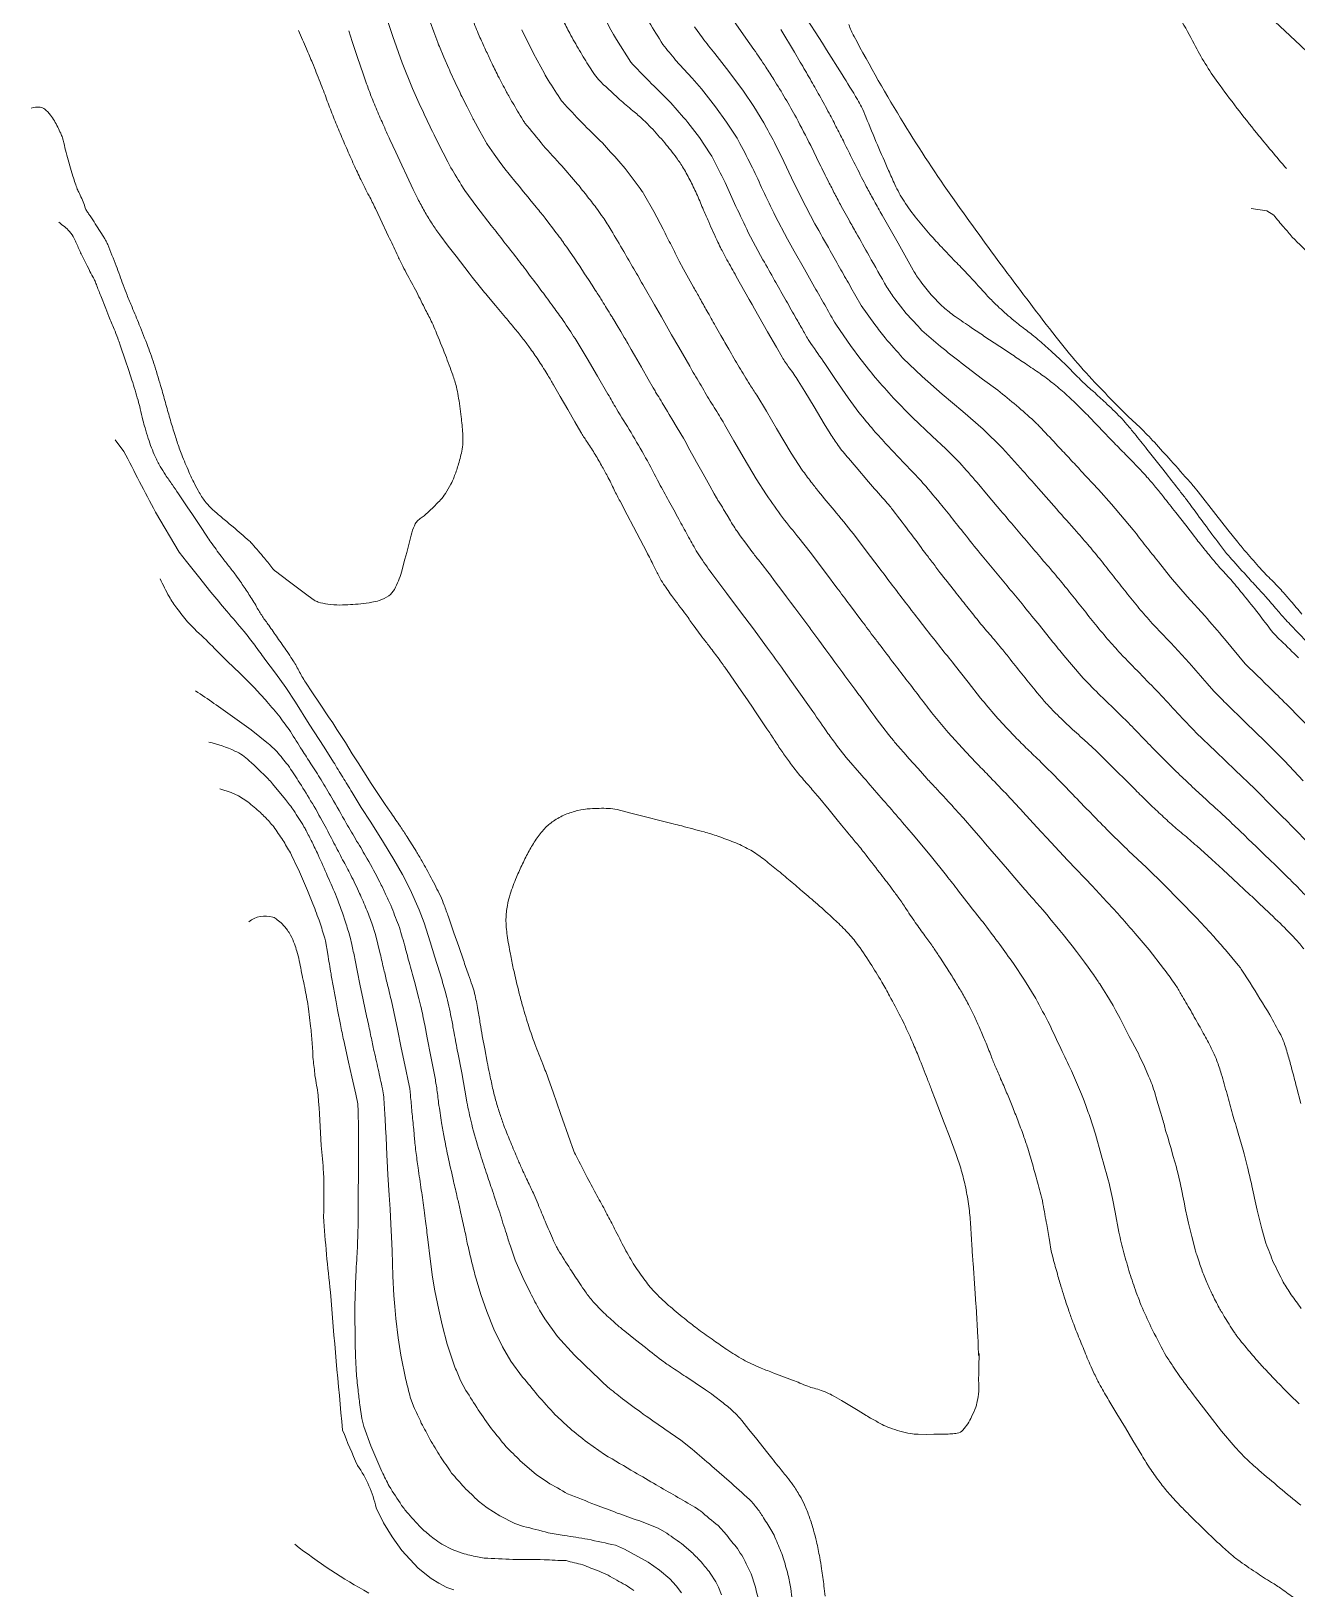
# Model space of a CAD drawing. Header units: inches. Extents: x 115425 to 116786, y 150085 to 152399.
# Drawn here: x 115770.3 to 115863.3, y 151228.1 to 151342.6 of the extents above; entities that cross this region are included whole.
import ezdxf

# ---------------------------------------------------------------- set-up
doc = ezdxf.new("R2010")
doc.units = ezdxf.units.IN
doc.header["$MEASUREMENT"] = 0
doc.layers.add('Contour', color=7, linetype='Continuous', lineweight=0, true_color=0xbed2ff)

msp = doc.modelspace()

# ---------------------------------------------------------------- linework, layer by layer
at = {"layer": 'Contour'}
msp.add_lwpolyline([(115868.77, 151336.1), (115865.72, 151339.41), (115863.52, 151341.52), (115858.99, 151345.77), (115855.04, 151349.38), (115852.14, 151351.92), (115845.79, 151358.13), (115841.39, 151364.42), (115834.38, 151376.79)], dxfattribs=at)
for points in [[(115862.5, 151332.47, -0.007559), (115860.31, 151335.08, -0.013628), (115857.45, 151338.81, -0.038329), (115855.71, 151341.64, 0.030702), (115853.59, 151345.21, 0.024533), (115851.66, 151347.77, 0.030852), (115849.9, 151349.63, 0.051793), (115848.9, 151350.39, 0.018213), (115845.77, 151352.13, 0.033621), (115844.71, 151352.59)], [(115796.23, 151344.03), (115796.85, 151342.18), (115797.53, 151340.24), (115798.3, 151338.35, 0.001292), (115799.09, 151336.59, 0.001093), (115799.99, 151334.73, 0.006007), (115800.89, 151332.96), (115801.01, 151332.72, 0.002359), (115801.87, 151331.29), (115802.14, 151330.87), (115803.01, 151329.67), (115804.08, 151328.29, -0.001408), (115805.01, 151327.1, -0.001891), (115805.97, 151325.87, -0.004949), (115806.85, 151324.71, -0.002361), (115807.8, 151323.45, -0.002047), (115808.65, 151322.3, -0.004563), (115809.37, 151321.3, -0.001364), (115810.24, 151319.98), (115811.13, 151318.52), (115811.89, 151317.21), (115812.65, 151315.9, -0.006986), (115813.27, 151314.82, -0.00509), (115814.35, 151313.07, -0.00405), (115815.42, 151311.22, -0.002153), (115816.41, 151309.35, -0.004201), (115817.1, 151308.08, -0.014595), (115817.85, 151306.7, -0.005257), (115818.5, 151305.53, 0.003199), (115819.14, 151304.39), (115819.37, 151304.02, 0.00254), (115820.27, 151302.72), (115821.39, 151301.25), (115822.45, 151299.81), (115823.27, 151298.74), (115824.38, 151297.24, 0.002894), (115825.54, 151295.62), (115826.43, 151294.37), (115827.7, 151292.57, -0.003792), (115828.81, 151290.96, -0.004123), (115829.45, 151290.11), (115830.16, 151289.2), (115831.29, 151287.88, -0.005503), (115832.55, 151286.42, -0.007564), (115833.82, 151284.97, 0.003051), (115835.08, 151283.5), (115836.31, 151282.02), (115837.52, 151280.52, 0.001446), (115838.41, 151279.38), (115839.28, 151278.24, 0.001274), (115840.34, 151276.92, 0.008592), (115841.43, 151275.46, 0.002204), (115842.44, 151274.05), (115843.26, 151272.83), (115844.08, 151271.48, 0.001623), (115845.09, 151269.59, 0.007272), (115845.92, 151267.8, 0.00117), (115846.7, 151266.16), (115847.44, 151264.46), (115847.64, 151263.97, 0.001942), (115848.04, 151262.81), (115848.46, 151261.5), (115848.89, 151259.99, 0.003565), (115849.48, 151257.9), (115849.53, 151257.66), (115849.71, 151256.78), (115849.91, 151255.78), (115850.19, 151254.3, 0.014613), (115850.55, 151252.8, 0.001784), (115850.97, 151251.31, 0.001899), (115851.46, 151249.88, 0.006537), (115851.83, 151248.93, 0.009712), (115852.54, 151247.34, 0.003828), (115853.54, 151245.41), (115853.67, 151245.2, 0.005187), (115854.16, 151244.47), (115854.71, 151243.64, 0.001576), (115855.81, 151242.16), (115856.81, 151240.85), (115857.72, 151239.69), (115858.72, 151238.52), (115859.45, 151237.73, -0.00402), (115860.46, 151236.82, 0.002972), (115861.99, 151235.53, 0.006082), (115863.54, 151234.24, -0.007238)], [(115863.88, 151297.82, -0.002475), (115862.89, 151298.84, -0.005414), (115862.44, 151299.32, -0.015149), (115861.79, 151300.06, 0.012612), (115861.01, 151300.97, 0.003475), (115860.35, 151301.69, -0.002802), (115859.53, 151302.59, -0.003301), (115858.33, 151303.92, -0.012363), (115858.02, 151304.29, -0.007238), (115857.72, 151304.68, -0.001911), (115856.61, 151306.16, -0.002295), (115855.58, 151307.57, 0.005545), (115855.14, 151308.16, 0.002581), (115854.66, 151308.78, 0.001277), (115853.69, 151310.03), (115853.32, 151310.5), (115852.25, 151311.85, 0.002423), (115851.33, 151313, 0.004051), (115850.77, 151313.67, 0.020583), (115850.3, 151314.2, 0.009469), (115849.19, 151315.28, 0.009151), (115848.32, 151316.08, -0.010593), (115847.56, 151316.76, -0.011175), (115846.76, 151317.57, 0.011132), (115845.95, 151318.37, 0.007507), (115845.16, 151319.1, 0.006504), (115844.23, 151319.92, 0.016248), (115843.39, 151320.59, -0.014796), (115842.46, 151321.32, -0.010443), (115841.4, 151322.25, -0.015954), (115840.74, 151322.9, -0.010023), (115839.97, 151323.73, 0.008024), (115839.02, 151324.77, 0.003761), (115838.17, 151325.65, -0.003187), (115837.17, 151326.69, -0.010258), (115836.33, 151327.61, -0.008379), (115835.34, 151328.78, -0.029449), (115834.4, 151330.08, -0.034347), (115833.73, 151331.3, -0.003913), (115833.27, 151332.33, -0.002168), (115832.45, 151334.21, -0.007141), (115831.6, 151336.27, 0.01991), (115831.28, 151337, 0.020318), (115830.98, 151337.55, 0.005919), (115829.86, 151339.38), (115828.71, 151341.19), (115828.4, 151341.69), (115827.87, 151342.53), (115826.93, 151344, -0.003762)], [(115863.42, 151241.7, -0.002752), (115862.66, 151242.44, -0.003372), (115862.05, 151243.06, -0.003125), (115861.25, 151243.9, -0.004629), (115860.71, 151244.47, -0.006816), (115860.19, 151245.06, -0.004611), (115859.43, 151245.95, -0.004892), (115858.97, 151246.52, -0.014029), (115858.82, 151246.72, -0.010131), (115858.65, 151246.97, -0.004415), (115858.28, 151247.55), (115857.92, 151248.12), (115857.76, 151248.4, -0.00817), (115857.56, 151248.74, -0.005463), (115857.28, 151249.27, -0.005531), (115857.04, 151249.75, -0.006311), (115856.84, 151250.18, -0.006992), (115856.64, 151250.62, -0.006656), (115856.45, 151251.1, -0.005534), (115856.27, 151251.56, -0.005251), (115856.1, 151252.05, -0.005754), (115855.9, 151252.65, -0.009648), (115855.79, 151253.01), (115855.68, 151253.43), (115855.54, 151253.99), (115855.37, 151254.68), (115855.3, 151254.97), (115855.2, 151255.4), (115855.09, 151255.96), (115854.98, 151256.51), (115854.89, 151256.95), (115854.83, 151257.22), (115854.68, 151257.94), (115854.49, 151258.77), (115854.45, 151258.92), (115854.41, 151259.09), (115854.18, 151259.87), (115853.99, 151260.54), (115853.91, 151260.83), (115853.77, 151261.28), (115853.62, 151261.78, -0.008952), (115853.5, 151262.24, 0.008425), (115853.36, 151262.74), (115853.25, 151263.13), (115853.08, 151263.69), (115852.98, 151264.01), (115852.79, 151264.64, 0.006464), (115852.56, 151265.32, 0.016961), (115852.46, 151265.58), (115852.37, 151265.78), (115852.06, 151266.48), (115851.68, 151267.29), (115851.64, 151267.38), (115851.52, 151267.61), (115851.18, 151268.26), (115850.95, 151268.69), (115850.72, 151269.13), (115850.69, 151269.19), (115850.27, 151270.01), (115849.94, 151270.63), (115849.81, 151270.88), (115849.76, 151270.97), (115849.3, 151271.72), (115848.93, 151272.31), (115848.78, 151272.55, 0.00626), (115848.55, 151272.9, 0.004684), (115848.23, 151273.36), (115847.93, 151273.78), (115847.66, 151274.16), (115847.3, 151274.63), (115847.06, 151274.94), (115846.75, 151275.35), (115846.46, 151275.72), (115846.09, 151276.18), (115845.84, 151276.48), (115845.62, 151276.75), (115845.22, 151277.25), (115844.88, 151277.65), (115844.59, 151278, 0.007638), (115844.02, 151278.65, -0.005851), (115843.28, 151279.49), (115842.54, 151280.36), (115842, 151280.98), (115841.36, 151281.73), (115840.71, 151282.48), (115840.39, 151282.86), (115840.07, 151283.24), (115839.53, 151283.85), (115838.76, 151284.73, 0.002508), (115838.19, 151285.37, 0.001898), (115837.43, 151286.2, 0.004238), (115836.73, 151286.96, -0.004657), (115836.08, 151287.65), (115835.43, 151288.38), (115834.76, 151289.13), (115834.4, 151289.54), (115834.1, 151289.88, -0.004049), (115833.71, 151290.33, -0.006207), (115833.46, 151290.64), (115833.27, 151290.88), (115832.85, 151291.42), (115832.35, 151292.07), (115832.25, 151292.2), (115832.03, 151292.51), (115831.67, 151293.01), (115831.17, 151293.69), (115831.08, 151293.81), (115830.79, 151294.21), (115830.49, 151294.61), (115830.06, 151295.2), (115829.91, 151295.41), (115829.61, 151295.81), (115829.32, 151296.21), (115829.03, 151296.61), (115828.73, 151297.01), (115828.66, 151297.11), (115828.15, 151297.81), (115827.85, 151298.21), (115827.56, 151298.61, 0.005419), (115827.26, 151299.01), (115826.96, 151299.41), (115826.67, 151299.8), (115826.37, 151300.2), (115826.07, 151300.6), (115825.77, 151300.99), (115825.56, 151301.27), (115825.17, 151301.79), (115824.86, 151302.21), (115824.59, 151302.59), (115824.4, 151302.84), (115823.98, 151303.38, 0.005607), (115823.62, 151303.82, -0.007665), (115823.36, 151304.15), (115823.22, 151304.34), (115822.77, 151304.95), (115822.37, 151305.49), (115822.19, 151305.75, -0.01066), (115821.97, 151306.06, -0.006694), (115821.65, 151306.58), (115821.4, 151307), (115821.15, 151307.43, 0.004554), (115820.77, 151308.03, -0.011584), (115820.63, 151308.27), (115820.46, 151308.57), (115820.14, 151309.15), (115819.65, 151310.03), (115819.16, 151310.91), (115819.02, 151311.17), (115818.67, 151311.79), (115818.29, 151312.49), (115818.19, 151312.67), (115818.01, 151312.97), (115817.67, 151313.54), (115817.41, 151313.97), (115817.16, 151314.41), (115817.02, 151314.63), (115816.64, 151315.27, 0.004644), (115816.29, 151315.83, -0.008643), (115816.11, 151316.13), (115815.98, 151316.36), (115815.61, 151317), (115815.14, 151317.82), (115815.11, 151317.87), (115814.61, 151318.75), (115814.36, 151319.19), (115814.11, 151319.62, 0.006521), (115813.85, 151320.06), (115813.59, 151320.49), (115813.34, 151320.93), (115813.08, 151321.36, 0.009184), (115812.91, 151321.64, -0.004556), (115812.55, 151322.21, -0.005615), (115812.23, 151322.75, 0.009472), (115812.03, 151323.07, 0.005769), (115811.8, 151323.41, -0.004031), (115811.48, 151323.91), (115811.21, 151324.32), (115810.94, 151324.74), (115810.58, 151325.3), (115810.39, 151325.58), (115810.21, 151325.84), (115809.82, 151326.4, -0.004513), (115809.42, 151326.98, 0.010466), (115809.25, 151327.23, 0.009162), (115809.07, 151327.47, -0.003944), (115808.64, 151328.02), (115808.24, 151328.55), (115808.03, 151328.83, 0.004363), (115807.74, 151329.2, 0.003915), (115807.4, 151329.62), (115807.01, 151330.09), (115806.76, 151330.39), (115806.45, 151330.77), (115806.12, 151331.17), (115805.81, 151331.55), (115805.49, 151331.94, -0.004078), (115805.08, 151332.45, -0.007911), (115804.87, 151332.72), (115804.77, 151332.85), (115804.29, 151333.53), (115803.78, 151334.27), (115803.73, 151334.35), (115803.68, 151334.44), (115803.25, 151335.22), (115802.78, 151336.07), (115802.76, 151336.1), (115802.72, 151336.18), (115802.3, 151337), (115801.92, 151337.77), (115801.85, 151337.9), (115801.79, 151338.03), (115801.42, 151338.81), (115801.06, 151339.59), (115801, 151339.72), (115800.95, 151339.83), (115800.6, 151340.65), (115800.27, 151341.44), (115800.21, 151341.58), (115800.15, 151341.75), (115799.86, 151342.52), (115799.6, 151343.25)], [(115863.57, 151248.71, 0.00171), (115862.85, 151249.71, 0.002051), (115862.26, 151250.64, 0.00129), (115861.55, 151252.06, -0.001808), (115860.98, 151253.49), (115860.68, 151254.55), (115860.34, 151255.93, -0.002086), (115859.96, 151257.71, -0.00332), (115859.64, 151259.09), (115859.4, 151260.06), (115859.32, 151260.33), (115858.95, 151261.58, 0.001515), (115858.53, 151262.99, 0.003473), (115858.13, 151264.46, 0.00281), (115857.71, 151265.94, 0.00622), (115857.39, 151266.91, -0.003635), (115857.12, 151267.55, -0.003888), (115856.55, 151268.65, -0.010533), (115855.91, 151269.8, -0.009509), (115855.55, 151270.44, -0.00339), (115854.85, 151271.64, -0.005009), (115854.43, 151272.35, 0.009479), (115854.22, 151272.66, 0.002442), (115853.47, 151273.69), (115852.4, 151275.06), (115851.39, 151276.25, 0.008117), (115850.34, 151277.45, 0.006561), (115849.37, 151278.52, 0.001268), (115848.29, 151279.69), (115846.4, 151281.66), (115845.2, 151282.95), (115844.16, 151284.07), (115843.13, 151285.2, -0.004984), (115841.87, 151286.56, -0.005439), (115840.59, 151287.9, -0.001623), (115839.69, 151288.81), (115838.94, 151289.61), (115837.64, 151291.04), (115836.66, 151292.2, -0.002838), (115835.71, 151293.43, -0.001503), (115834.78, 151294.65, -0.00565), (115833.85, 151295.86, -0.004739), (115832.71, 151297.36, -0.014478), (115832.23, 151297.99, -0.010993), (115831.31, 151299.22), (115830.39, 151300.44, -0.005124), (115829.47, 151301.67), (115828.7, 151302.7), (115827.5, 151304.29), (115826.67, 151305.33, 0.003015), (115825.47, 151306.83, 0.005101), (115824.29, 151308.49), (115823.53, 151309.67), (115822.66, 151311.16), (115821.91, 151312.47, 0.00274), (115821.12, 151313.85, -0.004578), (115820.37, 151315.07, -0.012982), (115819.59, 151316.36, 0.007561), (115818.82, 151317.66), (115818.66, 151317.95), (115817.85, 151319.36), (115817.33, 151320.26), (115816.58, 151321.58), (115816.07, 151322.47), (115815.31, 151323.78, 0.006617), (115814.55, 151325.1, -0.004483), (115813.82, 151326.38, -0.005725), (115812.89, 151327.96, -0.00789), (115812.29, 151328.89, -0.00569), (115811.88, 151329.47, 0.004236), (115811.16, 151330.4, 0.001912), (115810.41, 151331.34, 0.002833), (115809.26, 151332.67, 0.011546), (115807.9, 151334.16, 0.006558), (115806.55, 151335.82, 0.008528), (115806.39, 151336.06, 0.008417), (115805.63, 151337.34, 0.009505), (115805.19, 151338.1, 0.012113), (115804.57, 151339.3, 0.004238), (115804.08, 151340.31, 0.005349), (115803.66, 151341.2, 0.0047), (115803.19, 151342.24, -0.006918), (115802.69, 151343.46)], [(115809.34, 151343.41, 0.003654), (115809.84, 151342.42, 0.009944), (115810.19, 151341.79, 0.00493), (115810.93, 151340.54, 0.017433), (115811.67, 151339.39, 0.038126), (115812.07, 151338.9, 0.014536), (115812.46, 151338.52, 0.005497), (115813.51, 151337.56, 0.007502), (115814.49, 151336.72, -0.010246), (115815.21, 151336.09, -0.020664), (115815.81, 151335.5, -0.011497), (115816.82, 151334.36, -0.017182), (115817.68, 151333.27, -0.025749), (115818.2, 151332.49, -0.014777), (115818.73, 151331.52, -0.014482), (115819.22, 151330.5, -0.005747), (115819.67, 151329.43, 0.007004), (115820.05, 151328.55, 0.003791), (115820.73, 151327.06, 0.011081), (115820.98, 151326.56, 0.00512), (115821.39, 151325.78, 0.00318), (115822.08, 151324.55), (115823.03, 151322.86), (115823.24, 151322.49), (115823.42, 151322.17), (115824.38, 151320.48), (115825.03, 151319.34), (115825.45, 151318.61, 0.035104), (115825.97, 151317.83, -0.028872), (115826.62, 151316.88), (115827.11, 151316.08), (115827.79, 151314.97), (115828.54, 151313.72), (115828.98, 151313, 0.021064), (115829.56, 151312.13, 0.018164), (115830.31, 151311.18), (115830.88, 151310.52), (115831.8, 151309.45, 0.003458), (115832.97, 151308.12, -0.010043), (115833.36, 151307.66, -0.009056), (115833.61, 151307.34, -0.001692), (115834.9, 151305.65, -0.001395), (115835.92, 151304.27, 0.002658), (115836.46, 151303.56, 0.002797), (115837.04, 151302.8, 0.001507), (115838.13, 151301.41, 0.001828), (115839.01, 151300.3, 0.00191), (115839.85, 151299.25, 0.006847), (115840.68, 151298.26, -0.00639), (115841.57, 151297.2, -0.005385), (115842.2, 151296.41, 0.003499), (115843.17, 151295.19, 0.004649), (115844.16, 151293.98, 0.00759), (115844.78, 151293.25, 0.014285), (115845.39, 151292.6, 0.008265), (115846.5, 151291.52, 0.00842), (115847.64, 151290.49, -0.012255), (115848.41, 151289.77), (115849.31, 151288.89), (115850.29, 151287.93, -0.001723), (115851.18, 151287.04, 0.001747), (115852.07, 151286.15, 0.005537), (115853.01, 151285.24, 0.005815), (115853.93, 151284.39, 0.013387), (115854.89, 151283.57, -0.012792), (115855.9, 151282.7), (115857.01, 151281.7), (115857.82, 151280.96), (115858.59, 151280.25), (115859.79, 151279.13, -0.002978), (115860.39, 151278.57, -0.001209), (115861.86, 151277.17, -0.012407), (115863.14, 151275.87, -0.022923), (115863.78, 151275.12, -0.013506)], [(115864.01, 151278.95, 0.004167), (115862.9, 151280.08, -0.002305), (115861.78, 151281.19, -0.006123), (115860.2, 151282.72, -0.012118), (115859.05, 151283.83, -0.013371), (115857.99, 151284.84, -0.006008), (115856.54, 151286.15, -0.001665), (115855.47, 151287.15, -0.004951), (115854.4, 151288.16, -0.002093), (115853.01, 151289.54, -0.001789), (115851.94, 151290.65, -0.001457), (115850.89, 151291.74, -0.003431), (115849.92, 151292.69, -0.002312), (115848.69, 151293.87, -0.001219), (115847.41, 151295.19), (115846.15, 151296.68, -0.001687), (115845.32, 151297.7, -0.002904), (115844.24, 151299.06, -0.00258), (115843.07, 151300.48, -0.002175), (115842.09, 151301.65, 0.001776), (115841.11, 151302.83, 0.001337), (115840.14, 151304.01, 0.001216), (115838.98, 151305.45, 0.005097), (115837.99, 151306.7, 0.007843), (115837.05, 151307.87, 0.001072), (115835.64, 151309.55), (115834.42, 151310.83), (115833.17, 151312.14, 0.001902), (115832.16, 151313.25, 0.003231), (115831.09, 151314.54), (115830.29, 151315.63), (115829.36, 151316.97), (115828.58, 151318.14, 0.004741), (115827.56, 151319.62), (115827.36, 151319.92, 0.002563), (115826.91, 151320.71, 0.002617), (115826.4, 151321.6, 0.002611), (115825.64, 151322.93, 0.004217), (115824.89, 151324.26, 0.001275), (115824.04, 151325.78), (115822.96, 151327.78, 0.002957), (115822.05, 151329.69, -0.00582), (115821.27, 151331.45, -0.005512), (115820.29, 151333.38), (115820.17, 151333.57), (115819.37, 151334.75), (115818.52, 151335.87, -0.004493), (115817.27, 151337.31, -0.006178), (115814.47, 151340.13), (115814.34, 151340.3), (115813.27, 151341.95), (115813.05, 151342.32, -0.008592), (115812.32, 151343.71, -0.007338)], [(115864.35, 151282.66, 0.001286), (115862.96, 151284.08, 0.003321), (115861.56, 151285.48), (115860.17, 151286.89), (115858.73, 151288.26), (115857.3, 151289.63), (115855.87, 151291.01, -0.002493), (115854.49, 151292.46, -0.001644), (115853.12, 151293.94, -0.002043), (115851.72, 151295.38, -0.002042), (115850.31, 151296.83, -0.002376), (115849.35, 151297.89, 0.001945), (115848.34, 151299.12, 0.002562), (115847.39, 151300.31, -0.003056), (115846.45, 151301.5, -0.003784), (115845.55, 151302.59, 0.0027), (115844.5, 151303.81, 0.004448), (115843.52, 151304.97, -0.007079), (115842.54, 151306.12, -0.001556), (115841.52, 151307.32), (115840.59, 151308.43), (115839.77, 151309.4, 0.002243), (115838.5, 151310.85), (115837.48, 151311.87), (115836.47, 151312.82), (115835.02, 151314.19), (115833.62, 151315.61, 0.004025), (115832.3, 151317.09, 0.002703), (115831.24, 151318.44), (115830.48, 151319.48), (115829.44, 151320.97), (115829.29, 151321.19, 0.002465), (115828.58, 151322.45, 0.004505), (115827.83, 151323.76), (115827.09, 151325.07), (115826.34, 151326.4), (115825.85, 151327.28), (115824.94, 151328.99, 0.001166), (115824.03, 151330.89, 0.003419), (115823.27, 151332.53, 0.002147), (115822.35, 151334.32), (115822.14, 151334.7, 0.001628), (115821.37, 151335.89), (115820.56, 151337.02), (115819.52, 151338.33), (115818.84, 151339.12), (115817.62, 151340.45, 0.001909), (115816.68, 151341.59, 0.00505), (115815.67, 151343.24, 0.006535)], [(115863.72, 151287.48), (115862.35, 151288.95), (115860.93, 151290.37), (115859.48, 151291.77), (115858.04, 151293.18, -0.003569), (115857.17, 151294.06), (115856.67, 151294.64, -0.001073), (115855.35, 151296.14), (115854.01, 151297.61, -0.002013), (115852.64, 151299.05, 0.002708), (115851.66, 151300.17, 0.004167), (115850.71, 151301.34, -0.00296), (115849.78, 151302.52, -0.002826), (115848.86, 151303.69, 0.003333), (115848.01, 151304.72, 0.004795), (115847.08, 151305.8, -0.005187), (115845.6, 151307.47), (115844.28, 151308.96, -0.001187), (115842.96, 151310.46), (115841.63, 151311.93), (115840.21, 151313.32), (115838.71, 151314.62), (115837.2, 151315.9), (115835.73, 151317.2), (115834.31, 151318.55, 0.005526), (115833.01, 151320.03, 0.003783), (115832.25, 151321.01), (115831.25, 151322.42), (115831.22, 151322.47), (115830.5, 151323.74, 0.001448), (115829.76, 151325.04, 0.008537), (115828.98, 151326.42, 0.002459), (115827.86, 151328.41), (115826.88, 151330.29), (115826.14, 151331.8), (115825.58, 151332.99), (115825.06, 151334.04, 0.002212), (115824.31, 151335.47), (115824.11, 151335.83), (115823.36, 151337.03), (115822.61, 151338.16), (115821.54, 151339.62), (115820.51, 151340.92, -0.002091), (115819.59, 151342.08), (115819.02, 151342.89, 0.001289)], [(115863.87, 151291.71), (115863.12, 151292.48, 0.006583), (115861.85, 151293.74, 0.005034), (115859.54, 151296), (115859.46, 151296.08), (115857.94, 151297.92, 0.001241), (115856.49, 151299.61), (115855.2, 151301.02), (115853.98, 151302.45), (115853.09, 151303.57, -0.003752), (115852.17, 151304.73, -0.003118), (115851.24, 151305.92), (115849.64, 151307.81), (115848.68, 151308.88), (115847.4, 151310.25, 0.016917), (115846.61, 151311.11, 0.005544), (115845.71, 151312.08, 0.005076), (115844.49, 151313.37, 0.014645), (115843.94, 151313.93, 0.00293), (115842.67, 151315.06, 0.001333), (115841.28, 151316.18), (115840.17, 151317.01), (115838.61, 151318.19, -0.003157), (115837.08, 151319.4, -0.004869), (115835.72, 151320.58, -0.002621), (115834.56, 151321.83), (115833.72, 151322.89, -0.002797), (115833.13, 151323.76, 0.003324), (115831.83, 151326.06, 0.00893), (115830.88, 151327.75, 0.00631), (115830.36, 151328.68), (115829.79, 151329.71, 0.004912), (115829.31, 151330.61, 0.012727), (115828.85, 151331.51, 0.003041), (115828.2, 151332.82), (115827.55, 151334.16, 0.001242), (115826.49, 151336.21, 0.003199), (115825.68, 151337.63, 0.003649), (115824.83, 151339.02, 0.002445), (115824.25, 151339.93, 0.002733), (115823.37, 151341.23), (115822.78, 151342.07), (115821.87, 151343.35)], [(115863.63, 151299.72, 0.003368), (115862.8, 151300.71, 0.004751), (115862.19, 151301.4, 0.017673), (115861.41, 151302.22, -0.01628), (115860.57, 151303.1, -0.006048), (115859.56, 151304.25, -0.009269), (115858.92, 151305.02), (115858.2, 151305.93), (115857.31, 151307.06), (115856, 151308.71), (115855.69, 151309.11, 0.009681), (115855.42, 151309.42, 0.001851), (115854, 151311.02, 0.002448), (115852.79, 151312.36, 0.005912), (115852.27, 151312.91, 0.016036), (115851.67, 151313.51, -0.008542), (115850.51, 151314.61, -0.004951), (115850.21, 151314.91, -0.001051), (115848.85, 151316.31, -0.027193), (115845.57, 151320.09, -0.010839), (115838.08, 151330.17, -0.016889), (115834.39, 151335.78, -0.015365), (115830.73, 151342.19, -0.039763), (115830.35, 151343.06, -0.017925)], [(115789.91, 151342.61, -0.005179), (115790.5, 151341.28, -0.004989), (115790.94, 151340.24, -0.003678), (115791.51, 151338.83, -0.005509), (115791.98, 151337.58, 0.005898), (115792.43, 151336.4, 0.004427), (115792.91, 151335.22, 0.004216), (115793.44, 151333.99, 0.004935), (115793.99, 151332.75, 0.005549), (115794.5, 151331.67, 0.007765), (115795.1, 151330.48, -0.009925), (115795.57, 151329.55), (115795.92, 151328.81), (115796.54, 151327.49, -0.001457), (115797.14, 151326.21, 0.002472), (115797.5, 151325.45, 0.015132), (115797.83, 151324.82, -0.006632), (115798.6, 151323.38, -0.003269), (115799.26, 151322.08, -0.004526), (115799.73, 151321.14, -0.013727), (115800, 151320.53, -0.004833), (115800.71, 151318.76, -0.010788), (115801.25, 151317.31, -0.017859), (115801.52, 151316.42, -0.024866), (115801.65, 151315.78, -0.010464), (115801.87, 151314.24, -0.013875), (115801.98, 151313.01, -0.025973), (115801.99, 151312.34, -0.040214), (115801.91, 151311.7, -0.024178), (115801.64, 151310.65, -0.017266), (115801.35, 151309.81, -0.025883), (115801.11, 151309.27, -0.029122), (115800.71, 151308.6, -0.037359), (115800.34, 151308.12, -0.012789), (115800.03, 151307.8, -0.006628), (115799.42, 151307.2, -0.039043), (115798.85, 151306.75, 0.07528), (115798.58, 151306.49, 0.073284), (115798.43, 151306.23, 0.030518), (115798.2, 151305.54), (115798.02, 151304.84), (115797.87, 151304.25), (115797.74, 151303.78), (115797.48, 151302.81, -0.030128), (115797.26, 151302.18, -0.0287), (115796.96, 151301.55, -0.107387), (115796.55, 151301.08, -0.087261), (115795.85, 151300.73, -0.027808), (115795.3, 151300.6, -0.019378), (115794.5, 151300.49, -0.022893), (115792.95, 151300.4, -0.040578), (115792.07, 151300.46, -0.03481), (115791.36, 151300.62, -0.083022), (115791.08, 151300.76), (115790.64, 151301.08), (115789.16, 151302.18), (115788.22, 151302.88), (115788.19, 151302.9, -0.05842), (115788.03, 151303.07, 0.01413), (115787.42, 151303.84, 0.002089), (115786.52, 151304.89, 0.018775), (115786.41, 151305, 0.016543), (115786.3, 151305.11, 0.00163), (115785.11, 151306.14, 0.00471), (115784.36, 151306.77, -0.005502), (115783.73, 151307.31, -0.042163), (115783.13, 151307.92, -0.040381), (115782.63, 151308.66, -0.016267), (115782.27, 151309.33, -0.013193), (115781.87, 151310.18, -0.005293), (115781.34, 151311.44, -0.01411), (115781.16, 151311.93, -0.006305), (115780.85, 151312.87, -0.005376), (115780.51, 151313.98, -0.003657), (115780.18, 151315.14, 0.003602), (115779.85, 151316.32, 0.004418), (115779.36, 151317.96, 0.00982), (115779.11, 151318.7, 0.007554), (115778.85, 151319.41, 0.003333), (115778.22, 151321, 0.003635), (115777.69, 151322.29, -0.005279), (115777.32, 151323.18, -0.007566), (115777.04, 151323.92, 0.003943), (115776.52, 151325.33, 0.006523), (115775.9, 151326.89, 0.030133), (115775.75, 151327.21, 0.01416), (115775.62, 151327.43, 0.002623), (115774.9, 151328.55, 0.007366), (115774.5, 151329.15, -0.018083), (115774.34, 151329.4, -0.068291), (115774.23, 151329.66, 0.037593), (115774.05, 151330.16, 0.016708), (115773.82, 151330.65, -0.025105), (115773.67, 151330.97, -0.010647), (115773.52, 151331.39, -0.008602), (115773.34, 151331.92), (115773.22, 151332.33), (115772.94, 151333.29, -0.013308), (115772.76, 151334, 0.012862), (115772.57, 151334.74, 0.041344), (115772.45, 151335.07, 0.014692), (115771.99, 151335.98, 0.04612), (115771.69, 151336.41, 0.04067), (115771.28, 151336.84, 0.164748), (115770.93, 151336.99, 0.0968), (115770.28, 151336.91)], [(115863.11, 151227.39, 0.003583), (115862.14, 151228.09, 0.021374), (115861.4, 151228.57, -0.01389), (115860.24, 151229.31, -0.01056), (115858.92, 151230.23, -0.021128), (115858.3, 151230.73, -0.008982), (115857.72, 151231.25, -0.004151), (115856.5, 151232.41, -0.002501), (115855.52, 151233.37, -0.003238), (115854.78, 151234.11, -0.015216), (115853.89, 151235.07, -0.018412), (115853.21, 151235.91, -0.013422), (115852.53, 151236.86, -0.012571), (115851.86, 151237.92), (115851.21, 151239.01), (115850.66, 151239.94), (115850.04, 151240.96), (115849.45, 151241.94, -0.010717), (115848.82, 151243.03, -0.013982), (115848.38, 151243.9, -0.008593), (115848.06, 151244.6, -0.004982), (115847.55, 151245.83, -0.00257), (115847.03, 151247.11, -0.005606), (115846.81, 151247.7, -0.006571), (115846.52, 151248.5, -0.0051), (115846.17, 151249.55, -0.00399), (115845.93, 151250.33, -0.003093), (115845.64, 151251.34, -0.00688), (115845.31, 151252.54, -0.015715), (115845.19, 151253.07, -0.008549), (115845.08, 151253.71, 0.004763), (115844.88, 151254.87, 0.001693), (115844.61, 151256.39, 0.008111), (115844.55, 151256.71, 0.012553), (115844.46, 151257.07, 0.003049), (115844.06, 151258.53, 0.002153), (115843.69, 151259.81, 0.004079), (115843.49, 151260.48, 0.009492), (115843.17, 151261.42, 0.007937), (115842.76, 151262.53, 0.003327), (115842.34, 151263.6, 0.003718), (115841.94, 151264.56, 0.004283), (115841.5, 151265.59, -0.00508), (115841.12, 151266.46, -0.006126), (115840.8, 151267.26, 0.004574), (115840.37, 151268.34, 0.005406), (115839.97, 151269.28, 0.005768), (115839.58, 151270.15, 0.012084), (115839.19, 151270.94, 0.010591), (115838.7, 151271.83, 0.005414), (115838.2, 151272.67, 0.005013), (115837.65, 151273.56, 0.003544), (115836.94, 151274.65, 0.005898), (115836.5, 151275.3, 0.009131), (115835.94, 151276.09, -0.007311), (115835.23, 151277.07, -0.009281), (115834.49, 151278.17, 0.013259), (115833.96, 151278.94, 0.004587), (115833.48, 151279.59, 0.002589), (115832.6, 151280.74, 0.001563), (115831.47, 151282.2, 0.005218), (115831.13, 151282.63, 0.0031), (115830.51, 151283.37, -0.002071), (115829.59, 151284.49), (115828.89, 151285.35), (115828.09, 151286.32, 0.009759), (115827.4, 151287.13, -0.009175), (115826.66, 151287.99, -0.011467), (115825.98, 151288.87, -0.013359), (115825.42, 151289.65, -0.00368), (115824.87, 151290.49, 0.003802), (115824.33, 151291.31), (115823.44, 151292.63), (115823.26, 151292.9), (115822.95, 151293.35), (115822.22, 151294.41), (115821.62, 151295.28), (115821.24, 151295.82, 0.005381), (115820.98, 151296.19, 0.002178), (115820.3, 151297.1, 0.006147), (115819.77, 151297.78, -0.007579), (115819.34, 151298.34, -0.008362), (115818.96, 151298.87, 0.005554), (115818.39, 151299.67, 0.006283), (115817.96, 151300.25, -0.004962), (115817.4, 151300.99, -0.012155), (115816.74, 151301.94, -0.022224), (115816.41, 151302.49, -0.01249), (115816.02, 151303.26, 0.009327), (115815.5, 151304.29), (115814.77, 151305.68), (115814.53, 151306.15), (115814.07, 151307.02), (115813.54, 151308.02, -0.009917), (115813.11, 151308.86, 0.008287), (115812.61, 151309.87, 0.008769), (115812.18, 151310.66, 0.007412), (115811.65, 151311.57, 0.015655), (115811.08, 151312.44, -0.020558), (115810.66, 151313.11), (115810.22, 151313.87), (115809.7, 151314.78), (115809.15, 151315.73), (115808.66, 151316.57, 0.006898), (115808.24, 151317.28, 0.004758), (115807.6, 151318.3, 0.011263), (115806.96, 151319.23, 0.01442), (115806.43, 151319.94, 0.002749), (115805.82, 151320.7, 0.002515), (115805.13, 151321.53), (115804.38, 151322.42), (115803.88, 151323.02, -0.002331), (115803.09, 151323.98, -0.00429), (115802.67, 151324.5), (115802.46, 151324.78), (115801.49, 151326.03), (115800.92, 151326.78), (115800.3, 151327.61, -0.016146), (115799.75, 151328.39, -0.015566), (115799.23, 151329.24, -0.009324), (115798.74, 151330.14, -0.01057), (115798.35, 151330.94), (115797.88, 151331.94), (115797.51, 151332.73), (115797.07, 151333.67), (115796.63, 151334.62, -0.004317), (115796.25, 151335.46, -0.003169), (115795.74, 151336.63, -0.008304), (115795.26, 151337.78, -0.010447), (115794.92, 151338.71), (115794.69, 151339.37), (115794.24, 151340.7), (115793.87, 151341.82), (115793.61, 151342.59, 0.014943)], [(115863.56, 151263.76), (115863.23, 151264.98, 0.00868), (115862.9, 151266.26, 0.004645), (115862.63, 151267.25, 0.004531), (115862.32, 151268.25, 0.00619), (115862.07, 151268.82, 0.002055), (115861.27, 151270.29, 0.003059), (115859.82, 151272.64), (115859.17, 151273.63), (115859.11, 151273.73), (115858.95, 151273.94), (115858.01, 151275.06, 0.002919), (115857.15, 151276.05), (115855.88, 151277.4), (115854.61, 151278.71), (115853.53, 151279.8), (115852.21, 151281.11), (115850.9, 151282.34, 0.004245), (115849.77, 151283.43, 0.002665), (115848.51, 151284.7, 0.006845), (115847.76, 151285.48, -0.004899), (115846.47, 151286.82, -0.004678), (115845.52, 151287.8, -0.007941), (115844.18, 151289.13, -0.00741), (115843.24, 151290.03, -0.006578), (115842.34, 151290.94, -0.001197), (115841.14, 151292.23, 0.001544), (115840.02, 151293.56), (115839.11, 151294.73), (115838.08, 151296.04, -0.002446), (115837.09, 151297.28, 0.001969), (115836.07, 151298.56), (115835.44, 151299.38, 0.001893), (115834.48, 151300.62, 0.002979), (115833.53, 151301.87, -0.002365), (115832.58, 151303.13), (115831.63, 151304.39), (115830.68, 151305.64, -0.001772), (115829.26, 151307.38, -0.002394), (115828.12, 151308.75, -0.003153), (115827.56, 151309.46, -0.002683), (115826.92, 151310.32), (115826.12, 151311.56), (115825.04, 151313.38), (115824.29, 151314.65), (115823.58, 151315.81, -0.003959), (115823.07, 151316.6, -0.010442), (115822.29, 151317.89, -0.008612), (115821.53, 151319.2, -0.002401), (115820.95, 151320.21), (115820.55, 151320.9, -0.005781), (115819.92, 151322.03, -0.013841), (115819.41, 151322.93, 0.00785), (115818.94, 151323.75), (115818.21, 151325.07), (115817.88, 151325.68, 0.008871), (115817.31, 151326.81, 0.002458), (115816.7, 151328.02), (115816.02, 151329.33), (115815.26, 151330.64), (115815.21, 151330.73, -0.010104), (115815.01, 151331.02), (115813.91, 151332.48), (115813.45, 151333.03, -0.005859), (115812.24, 151334.36, 0.001374), (115810.73, 151335.85, 0.001098), (115809.31, 151337.37), (115809.24, 151337.46, -0.009594), (115808.26, 151338.98, 0.004373), (115807.98, 151339.45), (115807.17, 151340.94), (115806.32, 151342.67, 0.002581)], [(115825.36, 151342.69), (115826.35, 151341.03), (115826.78, 151340.3, -0.002687), (115827.5, 151339.06, -0.002753), (115828.19, 151337.84, -0.004302), (115828.9, 151336.54, -0.005163), (115829.47, 151335.44, -0.004706), (115830.01, 151334.37, 0.004125), (115830.62, 151333.14, 0.001696), (115831.38, 151331.64, 0.003957), (115831.71, 151331.01, 0.003283), (115832.21, 151330.1, 0.002791), (115832.8, 151329.04), (115833.18, 151328.36), (115833.96, 151327), (115834.45, 151326.12), (115835.07, 151325.02, 0.028928), (115835.61, 151324.19, 0.022641), (115836.4, 151323.2, 0.028035), (115837.3, 151322.29, 0.032806), (115838.15, 151321.61, 0.002086), (115839.36, 151320.78, 0.002804), (115840.27, 151320.17), (115841.45, 151319.39), (115842.36, 151318.78, -0.001876), (115843.32, 151318.14, -0.001666), (115844.39, 151317.41, -0.018131), (115845.31, 151316.72, -0.016446), (115846.27, 151315.91, -0.007644), (115847.19, 151315.05, -0.008421), (115847.99, 151314.24, -0.001752), (115848.89, 151313.3, 0.002108), (115849.64, 151312.52, 0.002284), (115850.46, 151311.68, -0.002281), (115851.28, 151310.84, -0.008089), (115852.25, 151309.8, -0.011871), (115852.88, 151309.07, -0.004228), (115853.45, 151308.36, -0.002614), (115854.36, 151307.2), (115855.1, 151306.26), (115855.73, 151305.44, 0.003451), (115856.44, 151304.54, 0.003541), (115857.15, 151303.67, 0.017003), (115857.89, 151302.83, -0.015397), (115858.7, 151301.92, -0.003347), (115859.13, 151301.4, -0.001363), (115860.17, 151300.11, -0.015442), (115861.19, 151298.76, 0.039427), (115861.61, 151298.26, 0.007583), (115862.09, 151297.78, -0.002815), (115863.38, 151296.52)], [(115864.36, 151325.99, 0.014802), (115862.92, 151327.43, 0.024815), (115862.3, 151328.16, -0.011228), (115861.56, 151329.06), (115861.06, 151329.36), (115859.91, 151329.54)], [(115772.3, 151328.53, -0.047826), (115773.1, 151327.85, -0.082242), (115773.44, 151327.34, -0.006506), (115773.78, 151326.58, 0.012709), (115773.96, 151326.2), (115774.39, 151325.33), (115774.53, 151325.05, 0.011982), (115774.82, 151324.51, -0.029077), (115774.94, 151324.28, -0.010364), (115775.07, 151323.95, 0.004076), (115775.39, 151323.13), (115775.76, 151322.18), (115775.99, 151321.6, 0.006462), (115776.37, 151320.68, -0.008996), (115776.64, 151320.01, -0.007593), (115776.8, 151319.56, -0.002994), (115777.19, 151318.42), (115777.45, 151317.64), (115777.68, 151316.93, -0.004833), (115777.91, 151316.19, -0.004807), (115778.13, 151315.45, -0.016354), (115778.29, 151314.82, 0.012491), (115778.48, 151313.99, 0.0072), (115778.65, 151313.41, 0.005319), (115778.88, 151312.63, 0.014662), (115779.12, 151311.96, 0.014805), (115779.39, 151311.31, 0.019886), (115779.76, 151310.59, 0.022083), (115780.14, 151309.97, 0.006027), (115780.66, 151309.22, -0.007096), (115781.1, 151308.58), (115781.75, 151307.61), (115782.12, 151307.05), (115782.71, 151306.17), (115783.19, 151305.45, 0.008346), (115783.48, 151305.02, 0.003386), (115784.24, 151303.98, 0.009978), (115784.78, 151303.28, -0.010257), (115785.31, 151302.6, -0.008286), (115785.72, 151302.02, -0.005746), (115786.28, 151301.18, -0.017623), (115786.84, 151300.27, 0.022569), (115787.27, 151299.56, 0.006425), (115787.73, 151298.91, -0.004535), (115788.37, 151298, -0.002112), (115789.08, 151296.98, -0.003824), (115789.46, 151296.41, -0.028617), (115789.94, 151295.58, 0.027764), (115790.43, 151294.73), (115790.95, 151293.94), (115791.45, 151293.19), (115792.13, 151292.18), (115792.43, 151291.74), (115792.74, 151291.26), (115793.36, 151290.29), (115793.87, 151289.46), (115794.29, 151288.81), (115794.72, 151288.13), (115795.26, 151287.29), (115795.65, 151286.7), (115796.28, 151285.75, 0.003962), (115796.75, 151285.07, -0.002827), (115797.4, 151284.12, -0.005605), (115797.89, 151283.37, -0.003954), (115798.56, 151282.31, -0.010393), (115798.98, 151281.59, -0.006131), (115799.66, 151280.36, -0.011003), (115800.34, 151279.02, -0.023009), (115800.62, 151278.35, -0.002882), (115800.93, 151277.49, -0.002135), (115801.34, 151276.31), (115801.69, 151275.31), (115802.03, 151274.3, 0.002006), (115802.41, 151273.23, -0.002786), (115802.68, 151272.45, -0.025557), (115802.85, 151271.86, -0.01281), (115803.1, 151270.66, -0.005711), (115803.27, 151269.61, 0.006996), (115803.42, 151268.75), (115803.6, 151267.78), (115803.78, 151266.8, 0.003784), (115803.95, 151266, 0.002755), (115804.18, 151264.9, 0.012701), (115804.43, 151263.92, 0.013521), (115804.71, 151263, 0.009527), (115805.01, 151262.14, 0.007446), (115805.45, 151261.04, 0.002782), (115805.95, 151259.85, 0.004304), (115806.28, 151259.08, 0.0093), (115806.8, 151257.96, -0.011511), (115807.22, 151257.06, -0.004786), (115807.52, 151256.36, 0.002699), (115808.04, 151255.11, 0.003327), (115808.66, 151253.68, 0.011851), (115808.85, 151253.29, 0.022413), (115808.99, 151253.02, 0.004026), (115809.88, 151251.6, 0.004159), (115810.58, 151250.54, 0.007133), (115811, 151249.92, 0.027534), (115811.57, 151249.2, 0.022346), (115812.36, 151248.38, 0.008628), (115813.25, 151247.56, 0.012669), (115813.88, 151247.04), (115814.68, 151246.4), (115815.4, 151245.83, 0.001298), (115816.76, 151244.77, 0.014264), (115816.89, 151244.68, 0.004661), (115817.25, 151244.44, -0.001512), (115818.37, 151243.69), (115819.06, 151243.23), (115819.81, 151242.73, -0.011443), (115820.4, 151242.31, -0.008026), (115821.22, 151241.68, -0.023337), (115822, 151241, -0.03397), (115822.48, 151240.48), (115823, 151239.81), (115823.58, 151239.09), (115824.29, 151238.2), (115824.69, 151237.69, 0.004058), (115825.14, 151237.13, -0.002823), (115825.79, 151236.33, -0.01975), (115826.24, 151235.73, -0.015782), (115826.74, 151234.94, -0.027597), (115827.1, 151234.26, -0.022503), (115827.45, 151233.37, -0.013065), (115827.75, 151232.41, -0.01502), (115827.97, 151231.57, -0.008039), (115828.21, 151230.41, -0.011218), (115828.35, 151229.57, -0.006389), (115828.52, 151228.3, -0.010847), (115828.6, 151227.55, -0.002219)], [(115826.33, 151226.51, -0.003206), (115826.04, 151228.36), (115825.91, 151229.01, 0.002931), (115825.58, 151230.23, 0.00686), (115825.36, 151230.84, 0.009522), (115824.85, 151232.03), (115824.62, 151232.46, 0.002385), (115824, 151233.45, 0.011838), (115823.75, 151233.83, 0.005304), (115823.23, 151234.48, 0.001894), (115821.72, 151235.87), (115820.28, 151237.12, -0.001167), (115818.84, 151238.36), (115818, 151239.02), (115816.84, 151239.84, -0.003924), (115815.25, 151240.93, 0.003042), (115813.71, 151242.07, 0.002881), (115812.62, 151242.94, 0.006456), (115811.56, 151243.94), (115810.2, 151245.26), (115808.94, 151246.65), (115808.02, 151247.94), (115807.63, 151248.57, -0.006732), (115806.96, 151249.83), (115806.4, 151250.98), (115805.9, 151252.09, -0.001626), (115805.48, 151253.29, -0.00884), (115805.19, 151254.2, -0.005637), (115804.7, 151255.76, -0.003003), (115804.17, 151257.34, -0.002544), (115803.71, 151258.69, -0.003026), (115803.23, 151260.2, -0.007459), (115802.64, 151262.24), (115802.57, 151262.54, -0.001351), (115802.25, 151264.04), (115801.91, 151266.01), (115801.62, 151267.51, -0.004674), (115801.35, 151268.93, -0.005984), (115801.19, 151269.88, -0.00459), (115800.82, 151271.56), (115800.7, 151272.03, -0.00199), (115800.32, 151273.29, 0.003191), (115799.94, 151274.52), (115799.59, 151275.64), (115799.15, 151277.04), (115798.78, 151278.01), (115798.11, 151279.5), (115797.55, 151280.6), (115796.93, 151281.69), (115796.17, 151282.94), (115795.22, 151284.43), (115794.53, 151285.53), (115793.85, 151286.63, 0.004954), (115793.17, 151287.75, 0.002211), (115792.49, 151288.86), (115791.8, 151289.96), (115790.69, 151291.64), (115789.7, 151293.26), (115788.98, 151294.35), (115788.22, 151295.4), (115787.44, 151296.43, 0.003419), (115786.7, 151297.45, -0.002187), (115785.93, 151298.45, -0.001073), (115784.63, 151299.97, -0.003459), (115783.49, 151301.34), (115782.58, 151302.5), (115781.7, 151303.61), (115781.16, 151304.28), (115779.42, 151307.23, -0.000948), (115777.08, 151311.69), (115776.46, 151312.53)], [(115779.76, 151302.33, 0.024597), (115780.42, 151301.02, 0.034743), (115780.99, 151300.16, 0.002234), (115781.77, 151299.17, 0.027682), (115783.14, 151297.83, 0.008265), (115784.35, 151296.6, -0.007102), (115786.18, 151294.83), (115786.74, 151294.27, 0.00618), (115787.59, 151293.31, 0.00316), (115788.56, 151292.16, -0.001684), (115789.32, 151291.11, -0.001442), (115790.18, 151289.73, -0.003353), (115790.83, 151288.73, -0.012859), (115791.58, 151287.54, -0.003402), (115792.36, 151286.23, -0.003806), (115793.42, 151284.37, -0.006309), (115794.19, 151283.05, -0.01319), (115794.96, 151281.75, -0.013169), (115795.89, 151280.04, -0.008099), (115796.32, 151279.16, 0.00709), (115796.7, 151278.33, 0.004921), (115797.27, 151276.89, -0.008602), (115797.7, 151275.43, -0.002752), (115798.04, 151274.15, -0.002672), (115798.43, 151272.72), (115798.77, 151271.47), (115798.91, 151270.9, -0.002032), (115799.19, 151269.55), (115799.38, 151268.58), (115799.65, 151267.22), (115799.92, 151265.86, 0.003245), (115800.07, 151264.91, -0.002885), (115800.21, 151263.79, -0.005502), (115800.42, 151262.35, -0.002721), (115800.61, 151261.28, -0.007594), (115800.88, 151259.94, -0.005397), (115801.3, 151258.06, -0.008862), (115801.58, 151256.86, -0.009351), (115801.79, 151255.94, -0.006643), (115802.08, 151254.64, -0.014742), (115802.32, 151253.51, -0.003111), (115802.63, 151252.15, -0.00268), (115802.96, 151250.87), (115803.32, 151249.72), (115803.76, 151248.49), (115804.27, 151247.18), (115804.91, 151245.88), (115805.51, 151244.84), (115806.38, 151243.66, -0.012109), (115807.46, 151242.35, -0.005087), (115808.78, 151240.88, -0.001708), (115809.84, 151239.9, 0.002429), (115811.14, 151238.85), (115812.4, 151237.97, -0.00097), (115814.61, 151236.66, -0.002277), (115816.19, 151235.74, -0.003575), (115819.04, 151234.09, -0.017385), (115819.45, 151233.82, 0.008804), (115820.75, 151232.74), (115821.37, 151232.06, 0.00635), (115822.16, 151231.05, 0.003272), (115822.58, 151230.4, 0.003012), (115823.17, 151229.19), (115823.47, 151228.29, 0.002839), (115823.8, 151226.95, 0.00151)], [(115782.35, 151294.09, -0.004247), (115783.71, 151293.17, -0.008449), (115785.06, 151292.21), (115786.43, 151291.23), (115787.72, 151290.21, 0.002608), (115788.32, 151289.63, -0.003138), (115789.15, 151288.63, -0.009244), (115789.9, 151287.49, -0.005788), (115790.81, 151286.02, -0.009821), (115791.78, 151284.32, -0.009386), (115792.52, 151282.9, -0.016675), (115793.16, 151281.67, -0.012322), (115793.76, 151280.55, -0.013732), (115794.4, 151279.21, -0.016868), (115794.9, 151278.06, -0.002234), (115795.3, 151277.02), (115795.57, 151276.18), (115795.92, 151274.77, -0.003343), (115796.19, 151273.6, -0.007386), (115796.42, 151272.63, -0.005496), (115796.74, 151271.32), (115797.19, 151269.24), (115797.47, 151267.85), (115797.74, 151266.6), (115798.05, 151265.09), (115798.09, 151264.87), (115798.14, 151264.37, -0.008937), (115798.25, 151263.15, -0.006234), (115798.38, 151261.86, -0.004679), (115798.47, 151260.86, -0.004389), (115798.54, 151260.24, -0.00446), (115798.7, 151259.04, -0.004468), (115798.82, 151258.22, -0.008046), (115798.94, 151257.4, -0.016262), (115799.14, 151255.92, -0.003879), (115799.25, 151255.12, -0.00173), (115799.42, 151253.78), (115799.59, 151252.36), (115799.77, 151251.01), (115799.93, 151249.99), (115800.22, 151248.59), (115800.46, 151247.51), (115800.85, 151246.08), (115801.1, 151245.26), (115801.41, 151244.38, -0.006446), (115801.82, 151243.42), (115802.22, 151242.68, -0.001803), (115803.12, 151241.25, 0.003252), (115804.1, 151239.86, 0.002144), (115805.15, 151238.56, -0.001499), (115806.21, 151237.51), (115807.37, 151236.51), (115808.2, 151235.93, -0.004044), (115809.69, 151235.08, -0.014383), (115811.73, 151234.26, -0.013719), (115813.33, 151233.67, 0.005576), (115814.91, 151233.11), (115816.33, 151232.55), (115816.98, 151232.18, -0.002112), (115818.2, 151231.31, 0.002439), (115818.88, 151230.71, 0.006542), (115819.51, 151230.07, 0.003329), (115820.16, 151229.26), (115820.57, 151228.61), (115820.77, 151228.23), (115821, 151227.65)], [(115783.33, 151290.32, -0.050506), (115785.25, 151289.67, -0.081651), (115786.3, 151288.96, -0.006036), (115787.69, 151287.62, -0.024436), (115788.01, 151287.27), (115788.96, 151286.11, -0.004802), (115789.57, 151285.3, -0.002076), (115790.32, 151284.11, -0.010255), (115790.47, 151283.83, -0.01216), (115790.91, 151282.98, -0.003546), (115791.36, 151282.05, -0.001392), (115792.06, 151280.46, -0.00668), (115792.71, 151278.95, -0.012804), (115793.38, 151277.08, -0.003011), (115793.71, 151276), (115793.83, 151275.46, -0.009296), (115794.05, 151274.43), (115794.25, 151273.41), (115794.43, 151272.53), (115794.68, 151271.38), (115794.95, 151270.09, -0.004443), (115795.21, 151268.83, -0.003971), (115795.44, 151267.76, -0.007291), (115795.77, 151266.29, -0.003462), (115796.08, 151264.85, -0.004671), (115796.18, 151264.24, -0.005965), (115796.28, 151262.7, -0.005651), (115796.33, 151261.67, -0.014503), (115796.38, 151260.63, -0.003058), (115796.43, 151259.56), (115796.49, 151258.53), (115796.59, 151257.04), (115796.65, 151256), (115796.71, 151254.9), (115796.75, 151253.96), (115796.79, 151252.94), (115796.85, 151251.07), (115796.93, 151249.66), (115797, 151248.84), (115797.08, 151247.96), (115797.25, 151246.54), (115797.43, 151245.27), (115797.8, 151243.46, 0.004004), (115798.13, 151242.18), (115798.37, 151241.51, -0.002568), (115798.94, 151240.28, -0.009975), (115799.57, 151239.09, -0.012502), (115800.34, 151237.8, -0.01313), (115801.16, 151236.61, -0.001743), (115802.09, 151235.56, -0.001624), (115803.14, 151234.54), (115803.78, 151234.04), (115804.72, 151233.46), (115805.81, 151232.91), (115806.45, 151232.69, -0.004589), (115808.26, 151232.22, 0.003181), (115809.44, 151232.02, 0.001208), (115811.16, 151231.75, 0.00141), (115813.2, 151231.3), (115813.86, 151231.02), (115815.61, 151230.06), (115816.43, 151229.47), (115817.19, 151228.82), (115817.65, 151228.32), (115818.06, 151227.81)], [(115814.56, 151227.97, -0.016107), (115813.94, 151228.39, -0.016134), (115812.66, 151229.1, -0.017765), (115812, 151229.4, -0.017059), (115810.8, 151229.87, -0.005502), (115809.57, 151230.17, -0.008668), (115807.96, 151230.24, -0.0026), (115805.67, 151230.26, -0.00512), (115803.55, 151230.36), (115803.06, 151230.44, -0.001778), (115801.95, 151230.71), (115801.21, 151230.99), (115800.45, 151231.39, -0.003465), (115799.88, 151231.77, -0.002852), (115799.06, 151232.45, -0.010091), (115797.99, 151233.6, -0.009895), (115797.49, 151234.23, -0.002215), (115796.58, 151235.64, -0.003472), (115796.05, 151236.72), (115795.22, 151238.61), (115794.71, 151240.03), (115794.58, 151240.61), (115794.42, 151241.63, 0.002265), (115794.29, 151242.71, -0.002493), (115794.16, 151244.1, -0.006148), (115794.11, 151245.11, -0.007044), (115794.08, 151246.89, -0.005257), (115794.05, 151248.66, 0.00289), (115794.11, 151250.56), (115794.15, 151251.51, 0.002178), (115794.21, 151252.52, 0.00639), (115794.25, 151253.34, 0.003099), (115794.27, 151254.03, 0.007556), (115794.3, 151254.86, -0.0141), (115794.31, 151256.36), (115794.31, 151257.43), (115794.32, 151258.27), (115794.33, 151259.92), (115794.33, 151261.96), (115794.31, 151263.17), (115794.27, 151263.75), (115794.14, 151264.45), (115793.84, 151265.72), (115793.58, 151266.81), (115793.24, 151268.39, -0.002099), (115793, 151269.57), (115792.79, 151270.65, -0.006676), (115792.68, 151271.23, -0.004937), (115792.48, 151272.29, -0.006491), (115792.31, 151273.3, -0.005078), (115792.07, 151274.74), (115791.9, 151275.73), (115791.85, 151275.92, -0.001883), (115791.49, 151277.08, -0.001807), (115790.98, 151278.44, -0.002668), (115790.59, 151279.42, -0.00266), (115790, 151280.8, -0.003194), (115789.32, 151282.18, -0.002507), (115788.77, 151283.13, -0.005223), (115788.1, 151284.09, -0.005644), (115787.79, 151284.47, -0.003823), (115787.13, 151285.15, -0.006295), (115786.19, 151285.94), (115785.5, 151286.37), (115784.98, 151286.63), (115784.14, 151286.88)], [(115786.26, 151277.12, -0.236853), (115788.04, 151277.47, -0.053024), (115788.36, 151277.27, -0.048002), (115788.72, 151276.96, -0.038147), (115789.1, 151276.51, -0.032078), (115789.34, 151276.13, -0.04293), (115789.62, 151275.49, -0.026491), (115789.79, 151274.96, -0.033738), (115790.11, 151273.55, -0.001815), (115790.41, 151272.12, -0.002533), (115790.66, 151270.73), (115790.81, 151269.45, -0.00172), (115790.92, 151268.27, -0.007327), (115790.99, 151267, -0.008099), (115791.13, 151265.81, -0.006033), (115791.36, 151264.38, -0.004898), (115791.59, 151260.69, -0.002478), (115791.76, 151258.69, -0.010754), (115791.76, 151255.45, 0.01139), (115792.26, 151249.91, 0.00399), (115793.16, 151239.77, 0.016156), (115794.26, 151237.17, -0.093525), (115795.63, 151234.05), (115796.16, 151232.95), (115796.79, 151231.91), (115797.51, 151230.92), (115798.71, 151229.61), (115799.67, 151228.85), (115800.22, 151228.51), (115800.82, 151228.2), (115801.32, 151228.02, 0.008004)], [(115789.65, 151231.37, 0.039299), (115795.08, 151227.79, 0.040191)]]:
    msp.add_lwpolyline(points, format="xyb", dxfattribs=at)
msp.add_lwpolyline([(115839.87, 151245.25, 0.00254), (115839.84, 151246.23, 0.007071), (115839.83, 151246.58), (115839.69, 151248.87), (115839.68, 151249.03), (115839.6, 151250.18), (115839.47, 151252.03, -0.002866), (115839.39, 151253.27, 0.002209), (115839.29, 151254.89, 0.017419), (115839.16, 151256.22, 0.016934), (115838.93, 151257.57, 0.018195), (115838.61, 151258.87, 0.020428), (115838.24, 151260.01), (115837.71, 151261.42), (115837.36, 151262.35), (115836.7, 151264.08), (115836.43, 151264.78, 0.002722), (115836.12, 151265.56, 0.001336), (115835.49, 151267.16, 0.007101), (115835.04, 151268.23, 0.006268), (115834.5, 151269.43, 0.010494), (115834.15, 151270.15, 0.004891), (115833.34, 151271.67, 0.008981), (115832.77, 151272.69, 0.006404), (115831.92, 151274.09, 0.021352), (115830.91, 151275.56, 0.032606), (115830.15, 151276.44, 0.011624), (115829.27, 151277.3, 0.008665), (115828.04, 151278.41, 0.001443), (115826.93, 151279.37, 0.001589), (115825.92, 151280.23, 0.005952), (115824.91, 151281.07, 0.006416), (115823.95, 151281.83, 0.035665), (115823.02, 151282.44, 0.032253), (115821.91, 151282.97, 0.013365), (115820.72, 151283.41, 0.01611), (115819.71, 151283.72, 0.001308), (115818.07, 151284.16, 0.003521), (115817.45, 151284.32), (115816.65, 151284.52), (115815.31, 151284.85), (115814.34, 151285.1), (115813.32, 151285.36, 0.052718), (115812.68, 151285.45, 0.025634), (115811.34, 151285.43, 0.040991), (115810.44, 151285.29, 0.039036), (115809.52, 151285, 0.052227), (115808.64, 151284.52, 0.060802), (115808, 151283.96, 0.030179), (115807.38, 151283.18, 0.029859), (115806.86, 151282.33, 0.011781), (115806.38, 151281.39, 0.011333), (115805.93, 151280.39, 0.021291), (115805.47, 151279.15, 0.032206), (115805.26, 151278.31, 0.045465), (115805.16, 151277.32, 0.037399), (115805.25, 151276.11, 0.008568), (115805.48, 151274.76, 0.010795), (115805.7, 151273.69, 0.004829), (115806.13, 151271.86, 0.009194), (115806.39, 151270.9, 0.008398), (115806.84, 151269.42, 0.009588), (115807.28, 151268.14, 0.010752), (115807.86, 151266.66, -0.014644), (115808.28, 151265.56), (115808.62, 151264.59), (115809.16, 151263.04), (115809.87, 151261.01), (115810.04, 151260.53, 0.029258), (115810.26, 151260.02, 0.007575), (115811.25, 151258.1, 0.002324), (115811.93, 151256.84, -0.002462), (115812.58, 151255.64, -0.005558), (115813.14, 151254.55, 0.004157), (115813.89, 151253.1, 0.019629), (115814.61, 151251.86, 0.020765), (115815.38, 151250.75, 0.029923), (115816.16, 151249.83, 0.024363), (115817.24, 151248.81, 0.007632), (115818.39, 151247.86, 0.009815), (115819.32, 151247.14, 0.006088), (115820.44, 151246.34, 0.007358), (115821.38, 151245.69, 0.013579), (115822.58, 151244.94, 0.02782), (115823.2, 151244.63, 0.007463), (115823.91, 151244.32, 0.00583), (115824.84, 151243.95), (115825.63, 151243.66), (115826.21, 151243.44, -0.00867), (115826.75, 151243.22, 0.008054), (115827.33, 151242.98, 0.037687), (115827.8, 151242.84, -0.034375), (115828.32, 151242.68, -0.019314), (115828.9, 151242.44, -0.02672), (115829.3, 151242.23), (115829.81, 151241.93), (115830.42, 151241.56), (115831.02, 151241.2), (115831.61, 151240.84, 0.008404), (115832.04, 151240.59, 0.004887), (115832.79, 151240.18, 0.030343), (115833.36, 151239.93, 0.024015), (115834.1, 151239.68, 0.026647), (115834.87, 151239.51, 0.037396), (115835.44, 151239.46), (115836.07, 151239.45), (115836.59, 151239.46), (115836.81, 151239.46), (115837.41, 151239.47, 0.016379), (115837.89, 151239.49, 0.018216), (115838.31, 151239.54, 0.175747), (115838.73, 151239.77, 0.070512), (115839.36, 151240.74, 0.015522), (115839.67, 151241.45, 0.040382), (115839.75, 151241.73, 0.017814), (115839.87, 151242.39, 0.035694), (115839.89, 151242.73, 0.009569), (115839.89, 151243.18, -0.012499), (115839.88, 151243.52), (115839.89, 151243.87), (115839.9, 151244.59, -0.012856), (115839.92, 151245.07, 0.018464), (115839.93, 151245.4, 0.823653), (115839.93, 151245.4, 0.02151)], format="xyb", close=True, dxfattribs=at)

doc.saveas('drawing.dxf')
